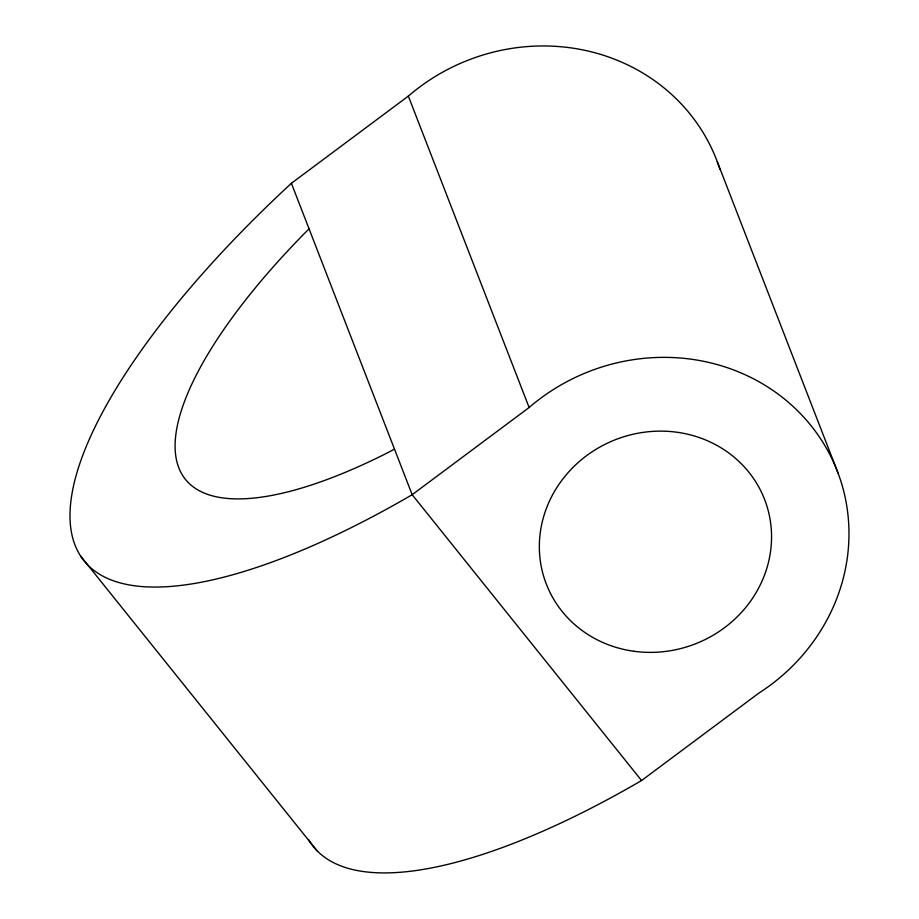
<?xml version="1.0" encoding="UTF-8"?>
<svg xmlns="http://www.w3.org/2000/svg" width="919" height="919" viewBox="0 0 919 919"><rect width="100%" height="100%" fill="white"/><g stroke="black" fill="none" stroke-linecap="round" stroke-linejoin="round"><path stroke-width="1.38" d="M309.06 228.865L303.132 234.782A371.207 124.651 -38.7 0 0 178.86 467.92A371.207 124.651 -38.7 0 0 387.669 452.745L394.504 449.15M308.543 839.564A501.269 168.315 -38.7 0 0 641.565 780.541L758.52 693.34A195.092 182.732 -21.2 0 0 811.086 425.727A195.092 182.732 -21.2 0 0 529.126 407.508L412.171 494.709A501.269 168.315 -38.7 0 1 75.105 545.277A501.269 168.315 -38.7 0 1 291.392 183.295L408.346 96.104A195.092 182.732 -21.2 0 1 719.968 169.452M641.565 780.541L412.171 494.709L291.392 183.295M80.516 555.984L317.239 850.994M717.279 161.71L838.071 473.124M408.346 96.104L529.126 407.508M633.949 651.272A117.058 109.637 -21.2 0 0 765.022 500.579A117.058 109.637 -21.2 0 0 567.402 473.411A117.058 109.637 -21.2 0 0 633.949 651.272"/></g></svg>
